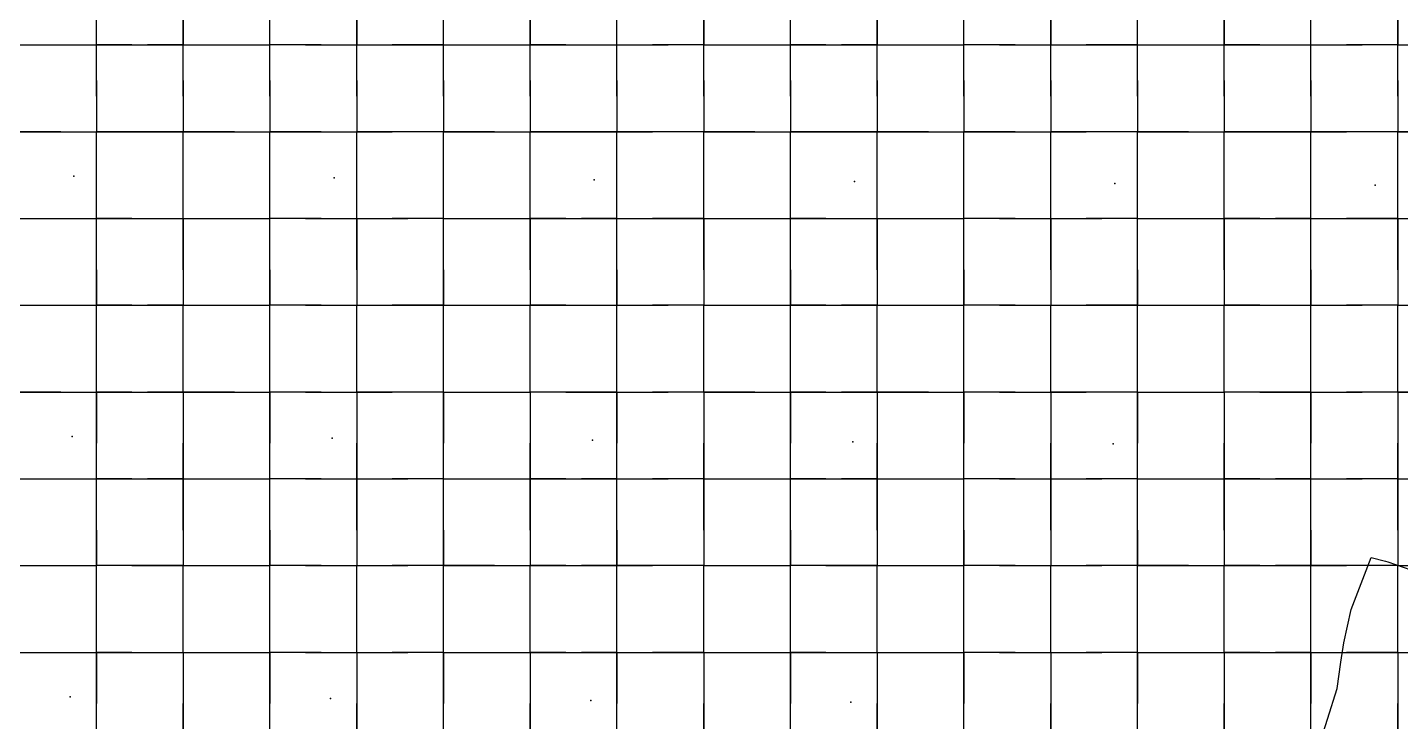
# Model space of a CAD drawing. Header units: metres. Extents: x 0 to 438, y -24 to 612.
# Drawn here: x 145.8 to 288.3, y 325.8 to 397.8 of the extents above; entities that cross this region are included whole.
import ezdxf

# ---------------------------------------------------------------- set-up
doc = ezdxf.new("R2010")
doc.units = ezdxf.units.M
doc.layers.add('LAYER_01_CUT', color=7, linetype='Continuous')
doc.layers.add('LAYER_04_GRID', color=7, linetype='Continuous')

msp = doc.modelspace()

# ---------------------------------------------------------------- linework, layer by layer
at = {"layer": 'LAYER_01_CUT'}
for points in [[(149.31, 396), (153, 396), (153, 401.31), (153, 405), (153, 410.31)], [(167.31, 396), (171, 396), (171, 401.31), (171, 405), (171, 410.31)], [(185.31, 396), (189, 396), (189, 401.31), (189, 405), (189, 410.31)], [(203.31, 396), (207, 396), (207, 401.31), (207, 405), (207, 410.31)], [(221.31, 396), (225, 396), (225, 401.31), (225, 405), (225, 410.31)], [(239.31, 396), (243, 396), (243, 401.31), (243, 405), (243, 410.31)], [(257.31, 396), (261, 396), (261, 401.31), (261, 405), (261, 410.31)], [(275.31, 396), (279, 396), (279, 401.31), (279, 405), (279, 410.31)], [(162, 401.31), (162, 396), (162, 399.69)], [(180, 401.31), (180, 396), (180, 399.69)], [(198, 401.31), (198, 396), (198, 399.69)], [(216, 401.31), (216, 396), (216, 399.69)], [(234, 401.31), (234, 396), (234, 399.69)], [(252, 401.31), (252, 396), (252, 399.69)], [(270, 401.31), (270, 396), (270, 399.69)], [(288, 401.31), (288, 396), (288, 399.69)], [(153, 396), (153, 399.69)], [(171, 396), (171, 399.69)], [(189, 396), (189, 399.69)], [(207, 396), (207, 399.69)], [(225, 396), (225, 399.69)], [(243, 396), (243, 399.69)], [(261, 396), (261, 399.69)], [(279, 396), (279, 399.69)], [(144, 396), (149.31, 396)], [(144, 396), (147.69, 396)], [(147.69, 396), (153, 396)], [(156.69, 396), (153, 396)], [(153, 392.31), (153, 396)], [(153, 390.69), (153, 396)], [(153, 396), (158.31, 396)], [(156.69, 396), (162, 396)], [(162, 396), (158.31, 396)], [(162, 392.31), (162, 396)], [(162, 390.69), (162, 396)], [(162, 396), (167.31, 396)], [(162, 396), (165.69, 396)], [(165.69, 396), (171, 396)], [(176.31, 396), (171, 396)], [(174.69, 396), (171, 396)], [(171, 392.31), (171, 396)], [(171, 390.69), (171, 396)], [(174.69, 396), (180, 396)], [(176.31, 396), (180, 396)], [(180, 392.31), (180, 396)], [(180, 390.69), (180, 396)], [(180, 396), (185.31, 396)], [(180, 396), (183.69, 396)], [(189, 396), (183.69, 396)], [(189, 392.31), (189, 396)], [(189, 390.69), (189, 396)], [(189, 396), (194.31, 396)], [(189, 396), (192.69, 396)], [(192.69, 396), (198, 396)], [(194.31, 396), (198, 396)], [(201.69, 396), (198, 396)], [(198, 392.31), (198, 396)], [(198, 390.69), (198, 396)], [(198, 396), (203.31, 396)], [(201.69, 396), (207, 396)], [(207, 392.31), (207, 396)], [(207, 390.69), (207, 396)], [(207, 396), (212.31, 396)], [(207, 396), (210.69, 396)], [(216, 396), (210.69, 396)], [(216, 396), (212.31, 396)], [(216, 392.31), (216, 396)], [(216, 390.69), (216, 396)], [(216, 396), (221.31, 396)], [(216, 396), (219.69, 396)], [(219.69, 396), (225, 396)], [(228.69, 396), (225, 396)], [(225, 392.31), (225, 396)], [(225, 390.69), (225, 396)], [(225, 396), (230.31, 396)], [(228.69, 396), (234, 396)], [(234, 396), (230.31, 396)], [(234, 392.31), (234, 396)], [(234, 390.69), (234, 396)], [(234, 396), (239.31, 396)], [(234, 396), (237.69, 396)], [(237.69, 396), (243, 396)], [(248.31, 396), (243, 396)], [(246.69, 396), (243, 396)], [(243, 392.31), (243, 396)], [(243, 390.69), (243, 396)], [(246.69, 396), (252, 396)], [(248.31, 396), (252, 396)], [(252, 392.31), (252, 396)], [(252, 390.69), (252, 396)], [(252, 396), (257.31, 396)], [(252, 396), (255.69, 396)], [(261, 396), (255.69, 396)], [(261, 392.31), (261, 396)], [(261, 390.69), (261, 396)], [(261, 396), (266.31, 396)], [(261, 396), (264.69, 396)], [(264.69, 396), (270, 396)], [(266.31, 396), (270, 396)], [(273.69, 396), (270, 396)], [(270, 392.31), (270, 396)], [(270, 390.69), (270, 396)], [(270, 396), (275.31, 396)], [(273.69, 396), (279, 396)], [(279, 392.31), (279, 396)], [(279, 390.69), (279, 396)], [(279, 396), (284.31, 396)], [(279, 396), (282.69, 396)], [(288, 396), (282.69, 396)], [(288, 396), (284.31, 396)], [(288, 392.31), (288, 396)], [(288, 390.69), (288, 396)], [(288, 396), (293.31, 396)], [(288, 396), (291.69, 396)], [(153, 392.31), (153, 387)], [(162, 392.31), (162, 387)], [(171, 392.31), (171, 387)], [(180, 392.31), (180, 387)], [(189, 392.31), (189, 387)], [(198, 392.31), (198, 387)], [(207, 392.31), (207, 387)], [(216, 392.31), (216, 387)], [(225, 392.31), (225, 387)], [(234, 392.31), (234, 387)], [(243, 392.31), (243, 387)], [(252, 392.31), (252, 387)], [(261, 392.31), (261, 387)], [(270, 392.31), (270, 387)], [(279, 392.31), (279, 387)], [(288, 392.31), (288, 387)], [(153, 390.69), (153, 387)], [(162, 390.69), (162, 387)], [(171, 390.69), (171, 387)], [(180, 390.69), (180, 387)], [(189, 390.69), (189, 387)], [(198, 390.69), (198, 387)], [(207, 390.69), (207, 387)], [(216, 390.69), (216, 387)], [(225, 390.69), (225, 387)], [(234, 390.69), (234, 387)], [(243, 390.69), (243, 387)], [(252, 390.69), (252, 387)], [(261, 390.69), (261, 387)], [(270, 390.69), (270, 387)], [(279, 390.69), (279, 387)], [(288, 390.69), (288, 387)], [(149.31, 387), (144, 387), (147.69, 387)], [(147.69, 387), (153, 387)], [(149.31, 387), (153, 387)], [(158.31, 387), (153, 387), (156.69, 387)], [(153, 383.31), (153, 387)], [(153, 381.69), (153, 387)], [(156.69, 387), (162, 387)], [(162, 387), (158.31, 387)], [(167.31, 387), (162, 387), (165.69, 387)], [(162, 383.31), (162, 387)], [(162, 381.69), (162, 387)], [(165.69, 387), (171, 387)], [(167.31, 387), (171, 387)], [(176.31, 387), (171, 387), (174.69, 387)], [(171, 383.31), (171, 387)], [(171, 381.69), (171, 387)], [(174.69, 387), (180, 387)], [(176.31, 387), (180, 387)], [(185.31, 387), (180, 387), (183.69, 387)], [(180, 383.31), (180, 387)], [(180, 381.69), (180, 387)], [(189, 387), (183.69, 387)], [(189, 387), (185.31, 387)], [(194.31, 387), (189, 387), (192.69, 387)], [(189, 383.31), (189, 387)], [(189, 381.69), (189, 387)], [(192.69, 387), (198, 387)], [(194.31, 387), (198, 387)], [(203.31, 387), (198, 387), (201.69, 387)], [(198, 383.31), (198, 387)], [(198, 381.69), (198, 387)], [(201.69, 387), (207, 387)], [(207, 387), (203.31, 387)], [(212.31, 387), (207, 387), (210.69, 387)], [(207, 383.31), (207, 387)], [(207, 381.69), (207, 387)], [(216, 387), (210.69, 387)], [(216, 387), (212.31, 387)], [(221.31, 387), (216, 387), (219.69, 387)], [(216, 383.31), (216, 387)], [(216, 381.69), (216, 387)], [(219.69, 387), (225, 387)], [(221.31, 387), (225, 387)], [(230.31, 387), (225, 387), (228.69, 387)], [(225, 383.31), (225, 387)], [(225, 381.69), (225, 387)], [(228.69, 387), (234, 387)], [(234, 387), (230.31, 387)], [(239.31, 387), (234, 387), (237.69, 387)], [(234, 383.31), (234, 387)], [(234, 381.69), (234, 387)], [(237.69, 387), (243, 387)], [(239.31, 387), (243, 387)], [(248.31, 387), (243, 387), (246.69, 387)], [(243, 383.31), (243, 387)], [(243, 381.69), (243, 387)], [(246.69, 387), (252, 387)], [(248.31, 387), (252, 387)], [(257.31, 387), (252, 387), (255.69, 387)], [(252, 383.31), (252, 387)], [(252, 381.69), (252, 387)], [(261, 387), (255.69, 387)], [(261, 387), (257.31, 387)], [(266.31, 387), (261, 387), (264.69, 387)], [(261, 383.31), (261, 387)], [(261, 381.69), (261, 387)], [(264.69, 387), (270, 387)], [(266.31, 387), (270, 387)], [(275.31, 387), (270, 387), (273.69, 387)], [(270, 383.31), (270, 387)], [(270, 381.69), (270, 387)], [(273.69, 387), (279, 387)], [(279, 387), (275.31, 387)], [(284.31, 387), (279, 387), (282.69, 387)], [(279, 383.31), (279, 387)], [(279, 381.69), (279, 387)], [(288, 387), (282.69, 387)], [(288, 387), (284.31, 387)], [(293.31, 387), (288, 387), (291.69, 387)], [(288, 383.31), (288, 387)], [(288, 381.69), (288, 387)], [(144, 374.31), (144, 369), (149.31, 369), (153, 369), (153, 374.31), (153, 378), (153, 383.31)], [(158.31, 378), (162, 378), (162, 383.31)], [(162, 374.31), (162, 369), (167.31, 369), (171, 369), (171, 374.31), (171, 378), (171, 383.31)], [(176.31, 378), (180, 378), (180, 383.31)], [(180, 374.31), (180, 369), (185.31, 369), (189, 369), (189, 374.31), (189, 378), (189, 383.31)], [(194.31, 378), (198, 378), (198, 383.31)], [(198, 374.31), (198, 369), (203.31, 369), (207, 369), (207, 374.31), (207, 378), (207, 383.31)], [(212.31, 378), (216, 378), (216, 383.31)], [(216, 374.31), (216, 369), (221.31, 369), (225, 369), (225, 374.31), (225, 378), (225, 383.31)], [(230.31, 378), (234, 378), (234, 383.31)], [(234, 374.31), (234, 369), (239.31, 369), (243, 369), (243, 374.31), (243, 378), (243, 383.31)], [(248.31, 378), (252, 378), (252, 383.31)], [(252, 374.31), (252, 369), (257.31, 369), (261, 369), (261, 374.31), (261, 378), (261, 383.31)], [(266.31, 378), (270, 378), (270, 383.31)], [(270, 374.31), (270, 369), (275.31, 369), (279, 369), (279, 374.31), (279, 378), (279, 383.31)], [(284.31, 378), (288, 378), (288, 383.31)], [(288, 374.31), (288, 369), (293.31, 369), (297, 369), (297, 374.31), (297, 378), (297, 383.31)], [(153, 378), (153, 381.69)], [(162, 378), (162, 381.69)], [(171, 378), (171, 381.69)], [(180, 378), (180, 381.69)], [(189, 378), (189, 381.69)], [(198, 378), (198, 381.69)], [(207, 378), (207, 381.69)], [(216, 378), (216, 381.69)], [(225, 378), (225, 381.69)], [(234, 378), (234, 381.69)], [(243, 378), (243, 381.69)], [(252, 378), (252, 381.69)], [(261, 378), (261, 381.69)], [(270, 378), (270, 381.69)], [(279, 378), (279, 381.69)], [(288, 378), (288, 381.69)], [(144, 378), (149.31, 378)], [(144, 378), (147.69, 378)], [(147.69, 378), (153, 378)], [(149.31, 378), (153, 378)], [(156.69, 378), (153, 378)], [(153, 372.69), (153, 378)], [(153, 378), (158.31, 378)], [(156.69, 378), (162, 378)], [(162, 372.69), (162, 378)], [(162, 378), (162, 374.31)], [(162, 378), (167.31, 378)], [(162, 378), (165.69, 378)], [(165.69, 378), (171, 378)], [(167.31, 378), (171, 378)], [(176.31, 378), (171, 378)], [(174.69, 378), (171, 378)], [(171, 372.69), (171, 378)], [(174.69, 378), (180, 378)], [(180, 372.69), (180, 378)], [(180, 378), (180, 374.31)], [(180, 378), (185.31, 378)], [(180, 378), (183.69, 378)], [(189, 378), (183.69, 378)], [(189, 378), (185.31, 378)], [(189, 372.69), (189, 378)], [(189, 378), (194.31, 378)], [(189, 378), (192.69, 378)], [(192.69, 378), (198, 378)], [(201.69, 378), (198, 378)], [(198, 372.69), (198, 378)], [(198, 378), (198, 374.31)], [(198, 378), (203.31, 378)], [(201.69, 378), (207, 378)], [(207, 378), (203.31, 378)], [(207, 372.69), (207, 378)], [(207, 378), (212.31, 378)], [(207, 378), (210.69, 378)], [(216, 378), (210.69, 378)], [(216, 372.69), (216, 378)], [(216, 378), (216, 374.31)], [(216, 378), (221.31, 378)], [(216, 378), (219.69, 378)], [(219.69, 378), (225, 378)], [(221.31, 378), (225, 378)], [(228.69, 378), (225, 378)], [(225, 372.69), (225, 378)], [(225, 378), (230.31, 378)], [(228.69, 378), (234, 378)], [(234, 372.69), (234, 378)], [(234, 378), (234, 374.31)], [(234, 378), (239.31, 378)], [(234, 378), (237.69, 378)], [(237.69, 378), (243, 378)], [(239.31, 378), (243, 378)], [(248.31, 378), (243, 378)], [(246.69, 378), (243, 378)], [(243, 372.69), (243, 378)], [(246.69, 378), (252, 378)], [(252, 372.69), (252, 378)], [(252, 378), (252, 374.31)], [(252, 378), (257.31, 378)], [(252, 378), (255.69, 378)], [(261, 378), (255.69, 378)], [(261, 378), (257.31, 378)], [(261, 372.69), (261, 378)], [(261, 378), (266.31, 378)], [(261, 378), (264.69, 378)], [(264.69, 378), (270, 378)], [(273.69, 378), (270, 378)], [(270, 372.69), (270, 378)], [(270, 378), (270, 374.31)], [(270, 378), (275.31, 378)], [(273.69, 378), (279, 378)], [(279, 378), (275.31, 378)], [(279, 372.69), (279, 378)], [(279, 378), (284.31, 378)], [(279, 378), (282.69, 378)], [(288, 378), (282.69, 378)], [(288, 372.69), (288, 378)], [(288, 378), (288, 374.31)], [(288, 378), (293.31, 378)], [(288, 378), (291.69, 378)], [(153, 372.69), (153, 369)], [(162, 372.69), (162, 369)], [(171, 372.69), (171, 369)], [(180, 372.69), (180, 369)], [(189, 372.69), (189, 369)], [(198, 372.69), (198, 369)], [(207, 372.69), (207, 369)], [(216, 372.69), (216, 369)], [(225, 372.69), (225, 369)], [(234, 372.69), (234, 369)], [(243, 372.69), (243, 369)], [(252, 372.69), (252, 369)], [(261, 372.69), (261, 369)], [(270, 372.69), (270, 369)], [(279, 372.69), (279, 369)], [(288, 372.69), (288, 369)], [(144, 369), (147.69, 369)], [(147.69, 369), (153, 369)], [(156.69, 369), (153, 369)], [(153, 365.31), (153, 369)], [(153, 363.69), (153, 369)], [(153, 369), (158.31, 369)], [(156.69, 369), (162, 369)], [(162, 369), (158.31, 369)], [(162, 365.31), (162, 369)], [(162, 363.69), (162, 369)], [(162, 369), (165.69, 369)], [(165.69, 369), (171, 369)], [(176.31, 369), (171, 369)], [(174.69, 369), (171, 369)], [(171, 365.31), (171, 369)], [(171, 363.69), (171, 369)], [(174.69, 369), (180, 369)], [(176.31, 369), (180, 369)], [(180, 365.31), (180, 369)], [(180, 363.69), (180, 369)], [(180, 369), (183.69, 369)], [(189, 369), (183.69, 369)], [(189, 365.31), (189, 369)], [(189, 363.69), (189, 369)], [(189, 369), (194.31, 369)], [(189, 369), (192.69, 369)], [(192.69, 369), (198, 369)], [(194.31, 369), (198, 369)], [(201.69, 369), (198, 369)], [(198, 365.31), (198, 369)], [(198, 363.69), (198, 369)], [(201.69, 369), (207, 369)], [(207, 365.31), (207, 369)], [(207, 363.69), (207, 369)], [(207, 369), (212.31, 369)], [(207, 369), (210.69, 369)], [(216, 369), (210.69, 369)], [(216, 369), (212.31, 369)], [(216, 365.31), (216, 369)], [(216, 363.69), (216, 369)], [(216, 369), (219.69, 369)], [(219.69, 369), (225, 369)], [(228.69, 369), (225, 369)], [(225, 365.31), (225, 369)], [(225, 363.69), (225, 369)], [(225, 369), (230.31, 369)], [(228.69, 369), (234, 369)], [(234, 369), (230.31, 369)], [(234, 365.31), (234, 369)], [(234, 363.69), (234, 369)], [(234, 369), (237.69, 369)], [(237.69, 369), (243, 369)], [(248.31, 369), (243, 369)], [(246.69, 369), (243, 369)], [(243, 365.31), (243, 369)], [(243, 363.69), (243, 369)], [(246.69, 369), (252, 369)], [(248.31, 369), (252, 369)], [(252, 365.31), (252, 369)], [(252, 363.69), (252, 369)], [(252, 369), (255.69, 369)], [(261, 369), (255.69, 369)], [(261, 365.31), (261, 369)], [(261, 363.69), (261, 369)], [(261, 369), (266.31, 369)], [(261, 369), (264.69, 369)], [(264.69, 369), (270, 369)], [(266.31, 369), (270, 369)], [(273.69, 369), (270, 369)], [(270, 365.31), (270, 369)], [(270, 363.69), (270, 369)], [(273.69, 369), (279, 369)], [(279, 365.31), (279, 369)], [(279, 363.69), (279, 369)], [(279, 369), (284.31, 369)], [(279, 369), (282.69, 369)], [(288, 369), (282.69, 369)], [(288, 369), (284.31, 369)], [(288, 365.31), (288, 369)], [(288, 363.69), (288, 369)], [(288, 369), (291.69, 369)], [(149.31, 360), (144, 360), (144, 365.31)], [(158.31, 342), (153, 342), (153, 347.31), (153, 351), (153, 356.31), (153, 360), (153, 365.31)], [(167.31, 360), (162, 360), (162, 365.31)], [(176.31, 342), (171, 342), (171, 347.31), (171, 351), (171, 356.31), (171, 360), (171, 365.31)], [(185.31, 360), (180, 360), (180, 365.31)], [(194.31, 342), (189, 342), (189, 347.31), (189, 351), (189, 356.31), (189, 360), (189, 365.31)], [(203.31, 360), (198, 360), (198, 365.31)], [(212.31, 342), (207, 342), (207, 347.31), (207, 351), (207, 356.31), (207, 360), (207, 365.31)], [(221.31, 360), (216, 360), (216, 365.31)], [(230.31, 342), (225, 342), (225, 347.31), (225, 351), (225, 356.31), (225, 360), (225, 365.31)], [(239.31, 360), (234, 360), (234, 365.31)], [(248.31, 342), (243, 342), (243, 347.31), (243, 351), (243, 356.31), (243, 360), (243, 365.31)], [(257.31, 360), (252, 360), (252, 365.31)], [(266.31, 342), (261, 342), (261, 347.31), (261, 351), (261, 356.31), (261, 360), (261, 365.31)], [(275.31, 360), (270, 360), (270, 365.31)], [(284.31, 342), (279, 342), (279, 347.31), (279, 351), (279, 356.31), (279, 360), (279, 365.31)], [(293.31, 360), (288, 360), (288, 365.31)], [(153, 360), (153, 363.69)], [(162, 360), (162, 363.69)], [(171, 360), (171, 363.69)], [(180, 360), (180, 363.69)], [(189, 360), (189, 363.69)], [(198, 360), (198, 363.69)], [(207, 360), (207, 363.69)], [(216, 360), (216, 363.69)], [(225, 360), (225, 363.69)], [(234, 360), (234, 363.69)], [(243, 360), (243, 363.69)], [(252, 360), (252, 363.69)], [(261, 360), (261, 363.69)], [(270, 360), (270, 363.69)], [(279, 360), (279, 363.69)], [(288, 360), (288, 363.69)], [(144, 360), (147.69, 360)], [(147.69, 360), (153, 360)], [(149.31, 360), (153, 360)], [(156.69, 360), (153, 360)], [(153, 360), (153, 354.69)], [(153, 360), (158.31, 360)], [(156.69, 360), (162, 360)], [(162, 360), (158.31, 360)], [(162, 360), (162, 356.31)], [(162, 360), (162, 354.69)], [(162, 360), (165.69, 360)], [(165.69, 360), (171, 360)], [(167.31, 360), (171, 360)], [(176.31, 360), (171, 360)], [(174.69, 360), (171, 360)], [(171, 360), (171, 354.69)], [(174.69, 360), (180, 360)], [(176.31, 360), (180, 360)], [(180, 360), (180, 356.31)], [(180, 360), (180, 354.69)], [(180, 360), (183.69, 360)], [(189, 360), (183.69, 360)], [(189, 360), (185.31, 360)], [(189, 360), (189, 354.69)], [(189, 360), (194.31, 360)], [(189, 360), (192.69, 360)], [(192.69, 360), (198, 360)], [(194.31, 360), (198, 360)], [(201.69, 360), (198, 360)], [(198, 360), (198, 356.31)], [(198, 360), (198, 354.69)], [(201.69, 360), (207, 360)], [(207, 360), (203.31, 360)], [(207, 360), (207, 354.69)], [(207, 360), (212.31, 360)], [(207, 360), (210.69, 360)], [(216, 360), (210.69, 360)], [(216, 360), (212.31, 360)], [(216, 360), (216, 356.31)], [(216, 360), (216, 354.69)], [(216, 360), (219.69, 360)], [(219.69, 360), (225, 360)], [(221.31, 360), (225, 360)], [(228.69, 360), (225, 360)], [(225, 360), (225, 354.69)], [(225, 360), (230.31, 360)], [(228.69, 360), (234, 360)], [(234, 360), (230.31, 360)], [(234, 360), (234, 356.31)], [(234, 360), (234, 354.69)], [(234, 360), (237.69, 360)], [(237.69, 360), (243, 360)], [(239.31, 360), (243, 360)], [(248.31, 360), (243, 360)], [(246.69, 360), (243, 360)], [(243, 360), (243, 354.69)], [(246.69, 360), (252, 360)], [(248.31, 360), (252, 360)], [(252, 360), (252, 356.31)], [(252, 360), (252, 354.69)], [(252, 360), (255.69, 360)], [(261, 360), (255.69, 360)], [(261, 360), (257.31, 360)], [(261, 360), (261, 354.69)], [(261, 360), (266.31, 360)], [(261, 360), (264.69, 360)], [(264.69, 360), (270, 360)], [(266.31, 360), (270, 360)], [(273.69, 360), (270, 360)], [(270, 360), (270, 356.31)], [(270, 360), (270, 354.69)], [(273.69, 360), (279, 360)], [(279, 360), (275.31, 360)], [(279, 360), (279, 354.69)], [(279, 360), (284.31, 360)], [(279, 360), (282.69, 360)], [(288, 360), (282.69, 360)], [(288, 360), (284.31, 360)], [(288, 360), (288, 356.31)], [(288, 360), (288, 354.69)], [(288, 360), (291.69, 360)], [(162, 356.31), (162, 351), (162, 354.69)], [(180, 356.31), (180, 351), (180, 354.69)], [(198, 356.31), (198, 351), (198, 354.69)], [(216, 356.31), (216, 351), (216, 354.69)], [(234, 356.31), (234, 351), (234, 354.69)], [(252, 356.31), (252, 351), (252, 354.69)], [(270, 356.31), (270, 351), (270, 354.69)], [(288, 356.31), (288, 351), (288, 354.69)], [(153, 351), (153, 354.69)], [(171, 351), (171, 354.69)], [(189, 351), (189, 354.69)], [(207, 351), (207, 354.69)], [(225, 351), (225, 354.69)], [(243, 351), (243, 354.69)], [(261, 351), (261, 354.69)], [(279, 351), (279, 354.69)], [(144, 351), (149.31, 351)], [(144, 351), (147.69, 351)], [(147.69, 351), (153, 351)], [(149.31, 351), (153, 351)], [(156.69, 351), (153, 351)], [(153, 345.69), (153, 351)], [(153, 351), (158.31, 351)], [(156.69, 351), (162, 351)], [(162, 351), (158.31, 351)], [(162, 345.69), (162, 351)], [(162, 351), (162, 347.31)], [(162, 351), (167.31, 351)], [(162, 351), (165.69, 351)], [(165.69, 351), (171, 351)], [(167.31, 351), (171, 351)], [(176.31, 351), (171, 351)], [(174.69, 351), (171, 351)], [(171, 345.69), (171, 351)], [(174.69, 351), (180, 351)], [(176.31, 351), (180, 351)], [(180, 345.69), (180, 351)], [(180, 351), (180, 347.31)], [(180, 351), (185.31, 351)], [(180, 351), (183.69, 351)], [(189, 351), (183.69, 351)], [(189, 351), (185.31, 351)], [(189, 345.69), (189, 351)], [(189, 351), (194.31, 351)], [(189, 351), (192.69, 351)], [(192.69, 351), (198, 351)], [(194.31, 351), (198, 351)], [(201.69, 351), (198, 351)], [(198, 345.69), (198, 351)], [(198, 351), (198, 347.31)], [(198, 351), (203.31, 351)], [(201.69, 351), (207, 351)], [(207, 351), (203.31, 351)], [(207, 345.69), (207, 351)], [(207, 351), (212.31, 351)], [(207, 351), (210.69, 351)], [(216, 351), (210.69, 351)], [(216, 351), (212.31, 351)], [(216, 345.69), (216, 351)], [(216, 351), (216, 347.31)], [(216, 351), (221.31, 351)], [(216, 351), (219.69, 351)], [(219.69, 351), (225, 351)], [(221.31, 351), (225, 351)], [(228.69, 351), (225, 351)], [(225, 345.69), (225, 351)], [(225, 351), (230.31, 351)], [(228.69, 351), (234, 351)], [(234, 351), (230.31, 351)], [(234, 345.69), (234, 351)], [(234, 351), (234, 347.31)], [(234, 351), (239.31, 351)], [(234, 351), (237.69, 351)], [(237.69, 351), (243, 351)], [(239.31, 351), (243, 351)], [(248.31, 351), (243, 351)], [(246.69, 351), (243, 351)], [(243, 345.69), (243, 351)], [(246.69, 351), (252, 351)], [(248.31, 351), (252, 351)], [(252, 345.69), (252, 351)], [(252, 351), (252, 347.31)], [(252, 351), (257.31, 351)], [(252, 351), (255.69, 351)], [(261, 351), (255.69, 351)], [(261, 351), (257.31, 351)], [(261, 345.69), (261, 351)], [(261, 351), (266.31, 351)], [(261, 351), (264.69, 351)], [(264.69, 351), (270, 351)], [(266.31, 351), (270, 351)], [(273.69, 351), (270, 351)], [(270, 345.69), (270, 351)], [(270, 351), (270, 347.31)], [(270, 351), (275.31, 351)], [(273.69, 351), (279, 351)], [(279, 351), (275.31, 351)], [(279, 345.69), (279, 351)], [(279, 351), (284.31, 351)], [(279, 351), (282.69, 351)], [(288, 351), (282.69, 351)], [(288, 351), (284.31, 351)], [(288, 345.69), (288, 351)], [(288, 351), (288, 347.31)], [(288, 351), (293.31, 351)], [(288, 351), (291.69, 351)], [(144, 347.31), (144, 342), (149.31, 342)], [(162, 347.31), (162, 342), (167.31, 342)], [(180, 347.31), (180, 342), (185.31, 342)], [(198, 347.31), (198, 342), (203.31, 342)], [(216, 347.31), (216, 342), (221.31, 342)], [(234, 347.31), (234, 342), (239.31, 342)], [(252, 347.31), (252, 342), (257.31, 342)], [(270, 347.31), (270, 342), (275.31, 342)], [(288, 347.31), (288, 342), (293.31, 342)], [(153, 345.69), (153, 342)], [(162, 345.69), (162, 342)], [(171, 345.69), (171, 342)], [(180, 345.69), (180, 342)], [(189, 345.69), (189, 342)], [(198, 345.69), (198, 342)], [(207, 345.69), (207, 342)], [(216, 345.69), (216, 342)], [(225, 345.69), (225, 342)], [(234, 345.69), (234, 342)], [(243, 345.69), (243, 342)], [(252, 345.69), (252, 342)], [(261, 345.69), (261, 342)], [(270, 345.69), (270, 342)], [(279, 345.69), (279, 342)], [(288, 345.69), (288, 342)], [(144, 342), (147.69, 342)], [(147.69, 342), (153, 342)], [(149.31, 342), (153, 342)], [(156.69, 342), (153, 342)], [(153, 338.31), (153, 342)], [(153, 336.69), (153, 342)], [(156.69, 342), (162, 342)], [(162, 342), (158.31, 342)], [(162, 338.31), (162, 342)], [(162, 336.69), (162, 342)], [(162, 342), (165.69, 342)], [(165.69, 342), (171, 342)], [(167.31, 342), (171, 342)], [(174.69, 342), (171, 342)], [(171, 338.31), (171, 342)], [(171, 336.69), (171, 342)], [(174.69, 342), (180, 342)], [(176.31, 342), (180, 342)], [(180, 338.31), (180, 342)], [(180, 336.69), (180, 342)], [(180, 342), (183.69, 342)], [(189, 342), (183.69, 342)], [(189, 342), (185.31, 342)], [(189, 338.31), (189, 342)], [(189, 336.69), (189, 342)], [(189, 342), (192.69, 342)], [(192.69, 342), (198, 342)], [(194.31, 342), (198, 342)], [(201.69, 342), (198, 342)], [(198, 338.31), (198, 342)], [(198, 336.69), (198, 342)], [(201.69, 342), (207, 342)], [(207, 342), (203.31, 342)], [(207, 338.31), (207, 342)], [(207, 336.69), (207, 342)], [(207, 342), (210.69, 342)], [(216, 342), (210.69, 342)], [(216, 342), (212.31, 342)], [(216, 338.31), (216, 342)], [(216, 336.69), (216, 342)], [(216, 342), (219.69, 342)], [(219.69, 342), (225, 342)], [(221.31, 342), (225, 342)], [(228.69, 342), (225, 342)], [(225, 338.31), (225, 342)], [(225, 336.69), (225, 342)], [(228.69, 342), (234, 342)], [(234, 342), (230.31, 342)], [(234, 338.31), (234, 342)], [(234, 336.69), (234, 342)], [(234, 342), (237.69, 342)], [(237.69, 342), (243, 342)], [(239.31, 342), (243, 342)], [(246.69, 342), (243, 342)], [(243, 338.31), (243, 342)], [(243, 336.69), (243, 342)], [(246.69, 342), (252, 342)], [(248.31, 342), (252, 342)], [(252, 338.31), (252, 342)], [(252, 336.69), (252, 342)], [(252, 342), (255.69, 342)], [(261, 342), (255.69, 342)], [(261, 342), (257.31, 342)], [(261, 338.31), (261, 342)], [(261, 336.69), (261, 342)], [(261, 342), (264.69, 342)], [(264.69, 342), (270, 342)], [(266.31, 342), (270, 342)], [(273.69, 342), (270, 342)], [(270, 338.31), (270, 342)], [(270, 336.69), (270, 342)], [(273.69, 342), (279, 342)], [(279, 342), (275.31, 342)], [(288.68, 311.5), (287.32, 312.51), (286.45, 313.15), (285.12, 313.94), (284.08, 314.55), (282.21, 315.42), (281.63, 315.69), (279.25, 316.52), (279.12, 316.56), (278.39, 316.74), (278.75, 318.58), (279.2, 321.25), (279.72, 322.9), (281.72, 329.24), (282.09, 331.97), (282.42, 334), (283.17, 337.45), (285.26, 342.83), (286.73, 342.47), (286.98, 342.38), (291.74, 340.73)], [(279, 338.31), (279, 342)], [(279, 336.69), (279, 342)], [(279, 342), (282.69, 342)], [(288, 342), (282.69, 342)], [(288, 342), (284.31, 342)], [(288, 338.31), (288, 342)], [(288, 336.69), (288, 342)], [(288, 342), (291.69, 342)], [(149.31, 324), (153, 324), (153, 329.31), (153, 333), (153, 338.31)], [(158.31, 333), (162, 333), (162, 338.31)], [(167.31, 324), (171, 324), (171, 329.31), (171, 333), (171, 338.31)], [(176.31, 333), (180, 333), (180, 338.31)], [(185.31, 324), (189, 324), (189, 329.31), (189, 333), (189, 338.31)], [(194.31, 333), (198, 333), (198, 338.31)], [(203.31, 324), (207, 324), (207, 329.31), (207, 333), (207, 338.31)], [(212.31, 333), (216, 333), (216, 338.31)], [(221.31, 324), (225, 324), (225, 329.31), (225, 333), (225, 338.31)], [(230.31, 333), (234, 333), (234, 338.31)], [(239.31, 324), (243, 324), (243, 329.31), (243, 333), (243, 338.31)], [(248.31, 333), (252, 333), (252, 338.31)], [(257.31, 324), (261, 324), (261, 329.31), (261, 333), (261, 338.31)], [(266.31, 333), (270, 333), (270, 338.31)], [(275.31, 324), (279, 324), (279, 329.31), (279, 333), (279, 338.31)], [(284.31, 333), (288, 333), (288, 338.31)], [(153, 333), (153, 336.69)], [(162, 333), (162, 336.69)], [(171, 333), (171, 336.69)], [(180, 333), (180, 336.69)], [(189, 333), (189, 336.69)], [(198, 333), (198, 336.69)], [(207, 333), (207, 336.69)], [(216, 333), (216, 336.69)], [(225, 333), (225, 336.69)], [(234, 333), (234, 336.69)], [(243, 333), (243, 336.69)], [(252, 333), (252, 336.69)], [(261, 333), (261, 336.69)], [(270, 333), (270, 336.69)], [(279, 333), (279, 336.69)], [(288, 333), (288, 336.69)], [(144, 333), (149.31, 333)], [(144, 333), (147.69, 333)], [(147.69, 333), (153, 333)], [(149.31, 333), (153, 333)], [(156.69, 333), (153, 333)], [(153, 333), (153, 327.69)], [(153, 333), (158.31, 333)], [(156.69, 333), (162, 333)], [(162, 333), (162, 329.31)], [(162, 333), (162, 327.69)], [(162, 333), (167.31, 333)], [(162, 333), (165.69, 333)], [(165.69, 333), (171, 333)], [(167.31, 333), (171, 333)], [(176.31, 333), (171, 333)], [(174.69, 333), (171, 333)], [(171, 333), (171, 327.69)], [(174.69, 333), (180, 333)], [(180, 333), (180, 329.31)], [(180, 333), (180, 327.69)], [(180, 333), (185.31, 333)], [(180, 333), (183.69, 333)], [(189, 333), (183.69, 333)], [(189, 333), (185.31, 333)], [(189, 333), (189, 327.69)], [(189, 333), (194.31, 333)], [(189, 333), (192.69, 333)], [(192.69, 333), (198, 333)], [(201.69, 333), (198, 333)], [(198, 333), (198, 329.31)], [(198, 333), (198, 327.69)], [(198, 333), (203.31, 333)], [(201.69, 333), (207, 333)], [(207, 333), (203.31, 333)], [(207, 333), (207, 327.69)], [(207, 333), (212.31, 333)], [(207, 333), (210.69, 333)], [(216, 333), (210.69, 333)], [(216, 333), (216, 329.31)], [(216, 333), (216, 327.69)], [(216, 333), (221.31, 333)], [(216, 333), (219.69, 333)], [(219.69, 333), (225, 333)], [(221.31, 333), (225, 333)], [(228.69, 333), (225, 333)], [(225, 333), (225, 327.69)], [(225, 333), (230.31, 333)], [(228.69, 333), (234, 333)], [(234, 333), (234, 329.31)], [(234, 333), (234, 327.69)], [(234, 333), (239.31, 333)], [(234, 333), (237.69, 333)], [(237.69, 333), (243, 333)], [(239.31, 333), (243, 333)], [(248.31, 333), (243, 333)], [(246.69, 333), (243, 333)], [(243, 333), (243, 327.69)], [(246.69, 333), (252, 333)], [(252, 333), (252, 329.31)], [(252, 333), (252, 327.69)], [(252, 333), (257.31, 333)], [(252, 333), (255.69, 333)], [(261, 333), (255.69, 333)], [(261, 333), (257.31, 333)], [(261, 333), (261, 327.69)], [(261, 333), (266.31, 333)], [(261, 333), (264.69, 333)], [(264.69, 333), (270, 333)], [(273.69, 333), (270, 333)], [(270, 333), (270, 329.31)], [(270, 333), (270, 327.69)], [(270, 333), (275.31, 333)], [(273.69, 333), (279, 333)], [(279, 333), (275.31, 333)], [(279, 333), (279, 327.69)], [(279, 333), (284.31, 333)], [(279, 333), (282.69, 333)], [(288, 333), (282.69, 333)], [(288, 333), (288, 329.31)], [(288, 333), (288, 327.69)], [(288, 333), (293.31, 333)], [(288, 333), (291.69, 333)], [(162, 329.31), (162, 324), (162, 327.69)], [(180, 329.31), (180, 324), (180, 327.69)], [(198, 329.31), (198, 324), (198, 327.69)], [(216, 329.31), (216, 324), (216, 327.69)], [(234, 329.31), (234, 324), (234, 327.69)], [(252, 329.31), (252, 324), (252, 327.69)], [(270, 329.31), (270, 324), (270, 327.69)], [(288, 329.31), (288, 324), (288, 327.69)], [(153, 324), (153, 327.69)], [(171, 324), (171, 327.69)], [(189, 324), (189, 327.69)], [(207, 324), (207, 327.69)], [(225, 324), (225, 327.69)], [(243, 324), (243, 327.69)], [(261, 324), (261, 327.69)], [(279, 324), (279, 327.69)]]:
    msp.add_lwpolyline(points, dxfattribs=at)
at = {"layer": 'LAYER_04_GRID'}
for p in [(150.65, 382.39), (177.65, 382.2), (204.65, 382.01), (231.65, 381.83), (258.65, 381.64), (285.65, 381.45), (150.47, 355.39), (177.47, 355.2), (204.47, 355.01), (231.47, 354.83), (258.47, 354.64), (150.28, 328.39), (177.28, 328.2), (204.28, 328.01), (231.28, 327.83)]:
    msp.add_point(p, dxfattribs=at)

doc.saveas('drawing.dxf')
